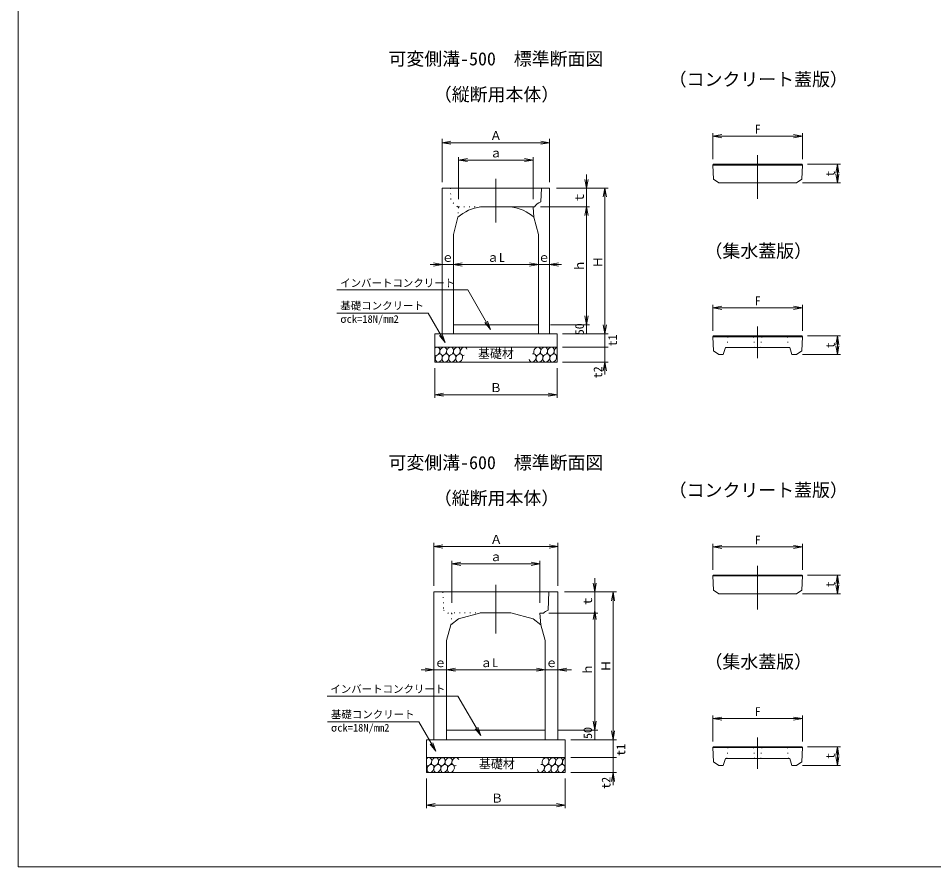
# Model space of a CAD drawing. Units: millimetres, scale not verified. Extents: x 2327 to 18312, y 1592 to 12960.
# Drawn here: x 2327 to 8460, y 1592 to 7276 of the extents above; entities that cross this region are included whole.
import ezdxf
from ezdxf.enums import TextEntityAlignment as Align

# ---------------------------------------------------------------- set-up
doc = ezdxf.new("R2010")
doc.units = ezdxf.units.MM
doc.header["$LTSCALE"] = 20
doc.linetypes.add('DOTTED', pattern=[1.75, 0.25, -1.5])
doc.layers.add('Layer1', color=4, linetype='Continuous', lineweight=18)
doc.styles.add('ＭＳ ゴシック-5.0-0.0', font='')
doc.styles.get('ＭＳ ゴシック-5.0-0.0').set_extended_font_data('ＭＳ ゴシック-5.0-0.0')

msp = doc.modelspace()

# ---------------------------------------------------------------- linework, layer by layer
at = {"layer": 'Layer1'}
for p, q in [((2327.33, 1591.61), (2327.33, 12960.26)), ((6980.62, 6332.76), (6980.62, 6506.32)), ((7580.62, 6332.76), (7580.62, 6506.32)), ((5167.05, 6177.76), (5167.05, 6467.46)), ((5167.05, 6442.2), (5226.14, 6452.62)), ((5167.05, 6442.2), (5887.05, 6442.2)), ((5167.05, 6442.2), (5226.14, 6431.78)), ((5887.05, 6442.2), (5827.96, 6452.62)), ((5887.05, 6442.2), (5827.96, 6431.78)), ((5887.05, 6177.76), (5887.05, 6467.46)), ((6980.62, 6486.32), (7039.71, 6496.74)), ((6980.62, 6486.32), (7580.62, 6486.32)), ((6980.62, 6486.32), (7039.71, 6475.9)), ((7580.62, 6486.32), (7521.53, 6496.74)), ((7580.62, 6486.32), (7521.53, 6475.9)), ((5277.05, 6064.76), (5277.05, 6346.32)), ((5277.05, 6326.32), (5336.14, 6336.74)), ((5777.05, 6326.32), (5277.05, 6326.32)), ((5277.05, 6326.32), (5336.14, 6315.9)), ((5777.05, 6326.32), (5717.96, 6336.74)), ((5777.05, 6326.32), (5717.96, 6315.9)), ((5777.05, 6064.76), (5777.05, 6346.32)), ((7280.62, 6067.44), (7280.62, 6359.92)), ((6980.62, 6292.76), (6985.62, 6297.76)), ((6980.62, 6292.76), (6985.62, 6197.26)), ((6980.62, 6292.76), (7580.62, 6292.76)), ((6985.62, 6297.76), (7575.62, 6297.76)), ((7580.62, 6292.76), (7575.62, 6297.76)), ((7575.62, 6197.26), (7580.62, 6292.76)), ((7615.62, 6297.76), (7834.72, 6297.76)), ((7814.72, 6297.76), (7804.31, 6238.67)), ((7814.72, 6297.76), (7814.72, 6172.76)), ((7814.72, 6297.76), (7825.14, 6238.67)), ((5527.05, 5907.44), (5527.05, 6199.92)), ((6133.84, 6137.76), (6123.42, 6196.85)), ((6133.84, 6012.76), (6133.84, 6228.96)), ((6133.84, 6137.76), (6144.26, 6196.85)), ((7020.62, 6172.76), (6985.62, 6197.26)), ((7540.62, 6172.76), (7575.62, 6197.26)), ((7814.72, 6172.76), (7804.31, 6231.85)), ((7814.72, 6172.76), (7825.14, 6231.85)), ((5167.05, 6137.76), (5832.05, 6137.76)), ((5167.05, 5162.76), (5167.05, 6137.76)), ((5832.05, 6137.76), (5827.05, 6045.53)), ((5832.05, 6137.76), (5887.05, 6137.76)), ((5887.05, 5162.76), (5887.05, 6137.76)), ((5932.19, 6137.76), (6280, 6137.76)), ((6257.05, 6137.76), (6246.64, 6078.67)), ((6257.05, 6137.76), (6267.47, 6078.67)), ((6257.05, 5162.76), (6257.05, 6137.76)), ((7020.62, 6172.76), (7540.62, 6172.76)), ((7580.62, 6172.76), (7834.72, 6172.76)), ((5527.05, 6012.76), (5427.05, 6012.76)), ((5527.05, 6012.76), (5627.05, 6012.76)), ((5777.05, 6012.76), (5627.05, 6012.76)), ((5777.05, 6012.76), (5777.05, 6009.76)), ((5785.2, 6012.76), (5777.05, 6012.76)), ((5825.61, 6012.76), (6153.84, 6012.76)), ((6133.84, 6012.76), (6123.42, 5953.67)), ((6133.84, 6012.76), (6123.42, 5953.67)), ((6133.84, 6012.76), (6123.42, 5953.67)), ((6133.84, 6012.76), (6144.26, 5953.67)), ((6133.84, 6012.76), (6133.84, 5932.76)), ((6133.84, 6012.76), (6144.26, 5953.67)), ((6133.84, 6012.76), (6133.84, 5222.76)), ((6133.84, 6012.76), (6144.26, 5953.67)), ((5782.05, 5942.76), (5777.05, 6009.76)), ((5272.05, 5942.76), (5242.05, 5827.76)), ((5782.05, 5942.76), (5812.05, 5827.76)), ((5242.05, 5162.76), (5242.05, 5827.76)), ((5812.05, 5162.76), (5812.05, 5827.76)), ((5167.05, 5626.44), (5087.05, 5626.44)), ((5167.05, 5626.44), (5107.96, 5636.85)), ((5167.05, 5626.44), (5107.96, 5616.02)), ((5242.05, 5626.44), (5167.05, 5626.44)), ((5242.05, 5626.44), (5301.14, 5636.85)), ((5242.05, 5626.44), (5301.14, 5636.85)), ((5242.05, 5626.44), (5812.05, 5626.44)), ((5242.05, 5626.44), (5301.14, 5616.02)), ((5242.05, 5626.44), (5301.14, 5616.02)), ((5242.05, 5626.44), (5322.05, 5626.44)), ((5812.05, 5626.44), (5732.05, 5626.44)), ((5812.05, 5626.44), (5752.96, 5636.85)), ((5812.05, 5626.44), (5752.96, 5636.85)), ((5812.05, 5626.44), (5752.96, 5616.02)), ((5812.05, 5626.44), (5752.96, 5616.02)), ((5812.05, 5626.44), (5887.05, 5626.44)), ((5887.05, 5626.44), (5946.14, 5636.85)), ((5887.05, 5626.44), (5946.14, 5616.02)), ((5887.05, 5626.44), (5967.05, 5626.44)), ((5338.52, 5455.62), (4462.21, 5455.62)), ((5338.52, 5455.62), (5491.45, 5190.73)), ((6980.62, 5182.76), (6980.62, 5356.32)), ((6980.62, 5336.32), (7039.71, 5346.74)), ((6980.62, 5336.32), (7580.62, 5336.32)), ((6980.62, 5336.32), (7039.71, 5325.9)), ((7580.62, 5336.32), (7521.53, 5346.74)), ((7580.62, 5336.32), (7521.53, 5325.9)), ((7580.62, 5182.76), (7580.62, 5356.32)), ((5073.03, 5301.23), (4462.21, 5301.23)), ((5073.03, 5301.23), (5186.83, 5104.12)), ((6133.84, 5222.76), (6123.42, 5281.85)), ((6133.84, 5222.76), (6123.42, 5281.85)), ((6133.84, 5222.76), (6133.84, 5302.76)), ((6133.84, 5222.76), (6144.26, 5281.85)), ((6133.84, 5222.76), (6144.26, 5281.85)), ((5242.05, 5222.76), (5812.05, 5222.76)), ((5491.45, 5190.73), (5452.88, 5236.69)), ((5491.45, 5190.73), (5470.93, 5247.11)), ((5892.05, 5222.76), (6153.84, 5222.76)), ((6133.84, 5222.76), (6133.84, 5162.76)), ((6257.05, 5162.76), (6246.64, 5221.85)), ((6257.05, 5162.76), (6267.47, 5221.85)), ((5117.05, 5162.76), (5937.05, 5162.76)), ((5117.05, 5162.76), (5117.05, 4972.76)), ((5186.83, 5104.12), (5166.31, 5160.5)), ((5937.05, 5162.76), (5937.05, 4972.76)), ((5973.22, 5162.76), (6280, 5162.76)), ((6257.05, 5162.76), (6257.05, 5072.76)), ((7280.62, 4999.4), (7280.62, 5209.92)), ((5186.83, 5104.12), (5148.26, 5150.08)), ((6980.62, 5142.76), (6985.62, 5147.76)), ((6980.62, 5142.76), (6985.62, 5047.26)), ((6980.62, 5142.76), (7580.62, 5142.76)), ((6985.62, 5147.76), (7575.62, 5147.76)), ((7580.62, 5142.76), (7575.62, 5147.76)), ((7575.62, 5047.26), (7580.62, 5142.76)), ((7615.62, 5147.76), (7834.72, 5147.76)), ((7814.72, 5147.76), (7804.31, 5088.67)), ((7814.72, 5147.76), (7814.72, 5022.76)), ((7814.72, 5147.76), (7825.14, 5088.67)), ((5117.05, 5072.76), (5937.05, 5072.76)), ((5973.22, 5072.76), (6280, 5072.76)), ((6257.05, 5072.76), (6257.05, 4992.76)), ((6257.05, 5072.76), (6257.05, 4972.76)), ((6257.05, 5072.76), (6257.05, 4992.76)), ((7020.62, 5022.76), (6985.62, 5047.26)), ((7050.62, 5022.76), (7065.62, 5069.76)), ((7065.62, 5069.76), (7495.62, 5069.76)), ((7510.62, 5022.76), (7495.62, 5069.76)), ((7540.62, 5022.76), (7575.62, 5047.26)), ((7814.72, 5022.76), (7804.31, 5081.85)), ((7814.72, 5022.76), (7825.14, 5081.85)), ((5937.05, 4972.76), (5117.05, 4972.76)), ((5973.22, 4972.76), (6280, 4972.76)), ((6257.05, 4972.76), (6246.64, 4913.67)), ((6257.05, 4972.76), (6267.47, 4913.67)), ((6257.05, 4972.76), (6257.05, 4889.1)), ((7050.62, 5022.76), (7020.62, 5022.76)), ((7510.62, 5022.76), (7540.62, 5022.76)), ((7580.62, 5022.76), (7834.72, 5022.76)), ((5117.05, 4733.79), (5117.05, 4932.76)), ((5937.05, 4932.76), (5937.05, 4733.79)), ((5117.05, 4753.79), (5176.14, 4764.21)), ((5117.05, 4753.79), (5937.05, 4753.79)), ((5117.05, 4753.79), (5176.14, 4743.37)), ((5937.05, 4753.79), (5877.96, 4764.21)), ((5937.05, 4753.79), (5877.96, 4743.37)), ((5112.05, 3472.54), (5112.05, 3762.25)), ((5112.05, 3736.99), (5171.14, 3747.4)), ((5942.05, 3736.99), (5882.96, 3747.4)), ((5942.05, 3472.54), (5942.05, 3762.25)), ((6980.62, 3580.38), (6980.62, 3753.95)), ((6980.62, 3733.95), (7039.71, 3744.37)), ((7580.62, 3733.95), (7521.53, 3744.37)), ((7580.62, 3580.38), (7580.62, 3753.95)), ((5112.05, 3736.99), (5942.05, 3736.99)), ((5112.05, 3736.99), (5171.14, 3726.57)), ((5942.05, 3736.99), (5882.96, 3726.57)), ((6980.62, 3733.95), (7580.62, 3733.95)), ((6980.62, 3733.95), (7039.71, 3723.53)), ((7580.62, 3733.95), (7521.53, 3723.53)), ((5232.05, 3359.54), (5232.05, 3641.11)), ((5232.05, 3621.11), (5291.14, 3631.53)), ((5822.05, 3621.11), (5232.05, 3621.11)), ((5232.05, 3621.11), (5291.14, 3610.69)), ((5822.05, 3621.11), (5762.96, 3631.53)), ((5822.05, 3621.11), (5762.96, 3610.69)), ((5822.05, 3359.54), (5822.05, 3641.11)), ((7280.62, 3315.07), (7280.62, 3607.54)), ((6188.84, 3307.54), (6188.84, 3523.75)), ((6980.62, 3540.38), (6985.62, 3545.38)), ((6980.62, 3540.38), (6985.62, 3444.89)), ((6980.62, 3540.38), (7580.62, 3540.38)), ((6985.62, 3545.38), (7575.62, 3545.38)), ((7580.62, 3540.38), (7575.62, 3545.38)), ((7575.62, 3444.89), (7580.62, 3540.38)), ((7615.62, 3545.38), (7834.72, 3545.38)), ((7814.72, 3545.38), (7804.31, 3486.3)), ((7814.72, 3545.38), (7814.72, 3420.38)), ((7814.72, 3545.38), (7825.14, 3486.3)), ((5527.05, 3187.23), (5527.05, 3479.71)), ((6188.84, 3432.54), (6178.42, 3491.63)), ((6188.84, 3432.54), (6199.26, 3491.63)), ((7020.62, 3420.38), (6985.62, 3444.89)), ((7540.62, 3420.38), (7575.62, 3444.89)), ((7814.72, 3420.38), (7804.31, 3479.47)), ((7814.72, 3420.38), (7825.14, 3479.47)), ((5112.05, 3432.54), (5527.05, 3432.54)), ((5112.05, 2442.54), (5112.05, 3432.54)), ((5527.05, 3155.07), (5527.05, 3432.54)), ((5527.05, 3432.54), (5730.36, 3432.54)), ((5942.05, 3432.54), (5527.05, 3432.54)), ((5882.05, 3432.54), (5877.05, 3309.54)), ((5942.05, 2442.54), (5942.05, 3432.54)), ((5987.19, 3432.54), (6335, 3432.54)), ((6312.05, 3432.54), (6301.64, 3373.46)), ((6312.05, 3432.54), (6322.47, 3373.46)), ((6312.05, 2457.54), (6312.05, 3432.54)), ((7020.62, 3420.38), (7540.62, 3420.38)), ((7580.62, 3420.38), (7834.72, 3420.38)), ((5277.05, 3252.54), (5226.05, 3212.54)), ((5427.05, 3292.54), (5277.05, 3252.54)), ((5427.05, 3292.54), (5527.05, 3292.54)), ((5627.05, 3292.54), (5527.05, 3292.54)), ((5620.3, 3292.54), (5627.05, 3292.54)), ((5627.05, 3292.54), (5777.05, 3252.54)), ((5777.05, 3252.54), (5828.05, 3212.54)), ((5822.05, 3289.54), (5828.05, 3212.54)), ((5822.05, 3289.54), (5844.81, 3289.54)), ((5880.61, 3289.54), (6208.84, 3289.54)), ((6188.84, 3307.54), (6178.42, 3248.46)), ((6188.84, 3307.54), (6178.42, 3248.46)), ((6188.84, 3307.54), (6178.42, 3248.46)), ((6188.84, 3307.54), (6199.26, 3248.46)), ((6188.84, 3307.54), (6188.84, 3227.54)), ((6188.84, 3307.54), (6199.26, 3248.46)), ((6188.84, 3307.54), (6188.84, 2517.54)), ((6188.84, 3307.54), (6199.26, 3248.46)), ((5226.05, 3212.54), (5197.05, 3107.54)), ((5828.05, 3212.54), (5857.05, 3107.54)), ((5197.05, 2442.54), (5197.05, 3107.54)), ((5857.05, 2442.54), (5857.05, 3107.54)), ((5112.05, 2910.99), (5025.42, 2910.99)), ((5112.05, 2910.99), (5052.96, 2921.41)), ((5112.05, 2910.99), (5052.96, 2900.57)), ((5112.05, 2910.99), (5197.05, 2910.99)), ((5197.05, 2910.99), (5256.14, 2921.41)), ((5197.05, 2910.99), (5256.14, 2921.41)), ((5197.05, 2910.99), (5256.14, 2900.57)), ((5197.05, 2910.99), (5256.14, 2900.57)), ((5197.05, 2910.99), (5277.05, 2910.99)), ((5857.05, 2910.99), (5197.05, 2910.99)), ((5857.05, 2910.99), (5797.96, 2921.41)), ((5857.05, 2910.99), (5797.96, 2921.41)), ((5857.05, 2910.99), (5797.96, 2900.57)), ((5857.05, 2910.99), (5797.96, 2900.57)), ((5842.05, 2910.99), (6032.89, 2910.99)), ((5857.05, 2910.99), (5932.05, 2910.99)), ((5942.05, 2910.99), (6001.14, 2921.41)), ((5942.05, 2910.99), (6001.14, 2900.57)), ((5272.78, 2735.24), (4396.47, 2735.24)), ((5272.78, 2735.24), (5425.71, 2470.35)), ((6188.84, 2517.54), (6188.84, 2597.54)), ((6980.62, 2430.38), (6980.62, 2603.95)), ((6980.62, 2583.95), (7039.71, 2594.37)), ((6980.62, 2583.95), (7580.62, 2583.95)), ((6980.62, 2583.95), (7039.71, 2573.53)), ((7580.62, 2583.95), (7521.53, 2594.37)), ((7580.62, 2583.95), (7521.53, 2573.53)), ((7580.62, 2430.38), (7580.62, 2603.95)), ((5010.32, 2562.65), (4399.5, 2562.65)), ((5010.32, 2562.65), (5124.12, 2365.54)), ((5425.71, 2470.35), (5387.14, 2516.31)), ((5425.71, 2470.35), (5405.19, 2526.73)), ((6188.84, 2507.31), (6178.42, 2566.4)), ((6188.84, 2507.31), (6178.42, 2566.4)), ((6188.84, 2507.31), (6199.26, 2566.4)), ((6188.84, 2507.31), (6199.26, 2566.4)), ((6188.84, 2442.54), (6188.84, 2517.54)), ((5197.05, 2507.31), (5857.05, 2507.31)), ((5947.05, 2507.31), (6208.84, 2507.31)), ((6312.05, 2442.54), (6301.64, 2501.63)), ((6312.05, 2442.54), (6322.47, 2501.63)), ((6312.05, 2457.54), (6312.05, 2367.54)), ((7280.62, 2247.03), (7280.62, 2457.54)), ((5062.05, 2442.54), (5992.05, 2442.54)), ((5062.05, 2322.54), (5062.05, 2442.54)), ((5124.12, 2365.54), (5085.55, 2411.5)), ((5124.12, 2365.54), (5103.6, 2421.92)), ((5992.05, 2322.54), (5992.05, 2442.54)), ((6028.22, 2442.54), (6335, 2442.54)), ((6980.62, 2390.38), (6985.62, 2395.38)), ((6985.62, 2395.38), (7575.62, 2395.38)), ((7580.62, 2390.38), (7575.62, 2395.38)), ((7615.62, 2395.38), (7834.72, 2395.38)), ((7814.72, 2395.38), (7804.31, 2336.3)), ((7814.72, 2395.38), (7814.72, 2270.38)), ((7814.72, 2395.38), (7825.14, 2336.3)), ((6312.05, 2367.54), (6312.05, 2287.54)), ((6312.05, 2367.54), (6312.05, 2287.54)), ((6312.05, 2222.54), (6312.05, 2367.54)), ((6980.62, 2390.38), (6985.62, 2294.89)), ((6980.62, 2390.38), (7580.62, 2390.38)), ((7575.62, 2294.89), (7580.62, 2390.38)), ((5062.05, 2322.54), (5062.05, 2222.54)), ((5062.05, 2322.54), (5992.05, 2322.54)), ((5992.05, 2222.54), (5992.05, 2322.54)), ((6028.22, 2322.54), (6335, 2322.54)), ((7020.62, 2270.38), (6985.62, 2294.89)), ((7050.62, 2270.38), (7020.62, 2270.38)), ((7050.62, 2270.38), (7065.62, 2317.38)), ((7065.62, 2317.38), (7495.62, 2317.38)), ((7510.62, 2270.38), (7495.62, 2317.38)), ((7510.62, 2270.38), (7540.62, 2270.38)), ((7540.62, 2270.38), (7575.62, 2294.89)), ((7580.62, 2270.38), (7834.72, 2270.38)), ((7814.72, 2270.38), (7804.31, 2329.47)), ((7814.72, 2270.38), (7825.14, 2329.47)), ((5992.05, 2222.54), (5062.05, 2222.54)), ((6028.22, 2222.54), (6335, 2222.54)), ((6312.05, 2222.54), (6301.64, 2163.46)), ((6312.05, 2222.54), (6322.47, 2163.46)), ((6312.05, 2222.54), (6312.05, 2138.89)), ((5062.05, 1983.58), (5062.05, 2182.54)), ((5992.05, 2182.54), (5992.05, 1983.58)), ((5062.05, 2003.58), (5121.14, 2014)), ((5062.05, 2003.58), (5121.14, 1993.16)), ((5992.05, 2003.58), (5062.05, 2003.58)), ((5992.05, 2003.58), (5932.96, 2014)), ((5992.05, 2003.58), (5932.96, 1993.16)), ((18311.66, 1591.61), (2327.33, 1591.61))]:
    msp.add_line(p, q, dxfattribs=at)
at = {"layer": 'Layer1', "linetype": 'DOTTED', "lineweight": 13}
for p, q in [((5222.05, 6137.76), (5227.05, 6045.53)), ((5277.05, 6012.76), (5268.9, 6012.76)), ((5277.05, 6009.76), (5277.05, 6012.76)), ((5277.05, 6012.76), (5427.05, 6012.76)), ((5277.05, 6009.76), (5272.05, 5942.76)), ((7074.29, 5147.76), (7082.29, 5142.76)), ((7082.29, 5142.76), (7074.29, 5069.76)), ((7260.62, 5147.76), (7252.62, 5142.76)), ((7252.62, 5142.76), (7260.62, 5069.76)), ((7300.62, 5147.76), (7308.62, 5142.76)), ((7308.62, 5142.76), (7300.62, 5069.76)), ((7486.95, 5147.76), (7478.95, 5142.76)), ((7478.95, 5142.76), (7486.95, 5069.76)), ((5172.05, 3432.54), (5177.05, 3309.54)), ((5232.05, 3289.54), (5209.28, 3289.54)), ((5232.05, 3289.54), (5226.05, 3212.54)), ((5427.05, 3292.54), (5232.05, 3292.54)), ((7074.29, 2395.38), (7082.29, 2390.38)), ((7260.62, 2395.38), (7252.62, 2390.38)), ((7300.62, 2395.38), (7308.62, 2390.38)), ((7486.95, 2395.38), (7478.95, 2390.38)), ((7082.29, 2390.38), (7074.29, 2317.38)), ((7252.62, 2390.38), (7260.62, 2317.38)), ((7308.62, 2390.38), (7300.62, 2317.38)), ((7478.95, 2390.38), (7486.95, 2317.38))]:
    msp.add_line(p, q, dxfattribs=at)
for centre, start, end in [((5201.45, 5969.74), 32.53165, 71.34006), ((5152.19, 3233.5), 44.46712, 71.89707)]:
    msp.add_arc(centre, 80, start, end, dxfattribs=at)
at = {"layer": 'Layer1'}
for centre, radius, start, end in [((5462.57, 5727.5), 287.46, 97.09792, 131.51118), ((5591.53, 5727.5), 287.46, 48.48882, 82.90208), ((5852.64, 5969.74), 80, 108.65994, 147.46835), ((5901.91, 3233.5), 80, 108.10293, 135.53288)]:
    msp.add_arc(centre, radius, start, end, dxfattribs=at)
for centre, start_param, end_param in [((5128.68, 5044.94), 3.1641089, 7.3535633), ((5144.05, 5000.27), 1.1965976, 6.8860585), ((5174.2, 5044.94), 3.2518953, 8.9063261), ((5189.58, 5000.27), 1.1965976, 6.8860585), ((5219.72, 5044.94), 3.2518953, 8.9063261), ((5235.1, 5000.27), 1.1965976, 6.8860585), ((5265.25, 5044.94), 3.2518953, 8.9063261), ((5280.62, 5000.27), 1.1965976, 6.8860585), ((5310.77, 5044.94), 5.610227, 8.9063261), ((5773.77, 5000.27), 2.1791837, 6.8860585), ((5803.91, 5044.94), 3.2518953, 8.9063261), ((5819.29, 5000.27), 1.1965976, 6.8860585), ((5849.44, 5044.94), 3.2518953, 8.9063261), ((5864.82, 5000.27), 1.1965976, 6.8860585), ((5894.96, 5044.94), 3.2518953, 8.9063261), ((5910.34, 5000.27), 1.1965976, 6.8860585), ((5940.49, 5044.94), 0.6949414, 2.6231408), ((5310.77, 5044.94), 3.2518953, 3.8893366), ((5940.49, 5044.94), 3.2518953, 3.5395455), ((5073.68, 2294.73), 3.1641089, 7.3535633), ((5089.05, 2250.06), 1.1965976, 6.8860585), ((5119.2, 2294.73), 3.2518953, 8.9063261), ((5134.58, 2250.06), 1.1965976, 6.8860585), ((5164.72, 2294.73), 3.2518953, 8.9063261), ((5180.1, 2250.06), 1.1965976, 6.8860585), ((5210.25, 2294.73), 3.2518953, 8.9063261), ((5225.62, 2250.06), 1.1965976, 6.8860585), ((5255.77, 2294.73), 5.610227, 8.9063261), ((5255.77, 2294.73), 3.2518953, 3.8893366), ((5828.77, 2250.06), 2.1791837, 6.8860585), ((5858.91, 2294.73), 3.2518953, 8.9063261), ((5874.29, 2250.06), 1.1965976, 6.8860585), ((5904.44, 2294.73), 3.2518953, 8.9063261), ((5919.82, 2250.06), 1.1965976, 6.8860585), ((5949.96, 2294.73), 3.2518953, 8.9063261), ((5965.34, 2250.06), 1.1965976, 6.8860585), ((5995.49, 2294.73), 0.6949414, 2.6231408), ((5995.49, 2294.73), 3.2518953, 3.5395455)]:
    msp.add_ellipse(centre, major_axis=(12.08, 25.9), ratio=0.766667, start_param=start_param, end_param=end_param, dxfattribs=at)

# ---------------------------------------------------------------- texts
at = {"layer": 'Layer1', "color": 7, "style": 'ＭＳ ゴシック-5.0-0.0'}
for s, p in [('可変側溝-500\u3000標準断面図', (5527.05, 7048.47)), ('（コンクリート蓋版）', (7284.84, 6911.09)), ('（縦断用本体）', (5531.27, 6810.03)), ('（集水蓋版）', (7284.84, 5761.09)), ('可変側溝-600\u3000標準断面図', (5527.05, 4343.26)), ('（コンクリート蓋版）', (7284.84, 4158.72)), ('（縦断用本体）', (5531.27, 4104.82)), ('（集水蓋版）', (7284.84, 3008.72))]:
    msp.add_text(s, height=87.98, dxfattribs=at).set_placement(p, align=Align.TOP_CENTER)
for s, p in [('F', (7280.62, 6486.32)), ('Ａ', (5527.05, 6442.2)), ('ａ', (5527.05, 6326.32)), ('ｅ', (5204.55, 5626.44)), ('ａL', (5527.05, 5626.44)), ('ｅ', (5849.55, 5626.44)), ('F', (7280.62, 5336.32)), ('基礎材', (5527.05, 4981.63)), ('Ｂ', (5527.05, 4753.79)), ('Ａ', (5529.04, 3736.99)), ('F', (7280.62, 3733.95)), ('ａ', (5527.05, 3621.11)), ('ｅ', (5154.74, 2910.99)), ('ａL', (5482.05, 2910.99)), ('ｅ', (5899.72, 2910.99)), ('F', (7280.62, 2583.95)), ('基礎材', (5533.15, 2232.47)), ('Ｂ', (5534.99, 2003.58))]:
    msp.add_text(s, height=58.65, dxfattribs=at).set_placement(p, align=Align.BOTTOM_CENTER)
for s, p in [('t', (7814.72, 6235.26)), ('ｔ', (6133.84, 6075.26)), ('Ｈ', (6257.05, 5641.75)), ('ｈ', (6133.84, 5617.76)), ('50', (6133.84, 5192.76)), ('t1', (6355.85, 5117.76)), ('t', (7814.72, 5085.26)), ('t2', (6257.05, 4903.83)), ('t', (7814.72, 3482.88)), ('ｔ', (6188.84, 3370.04)), ('Ｈ', (6312.05, 2936.54)), ('ｈ', (6188.84, 2912.54)), ('50', (6188.84, 2487.54)), ('t1', (6410.85, 2374.44)), ('t', (7814.72, 2332.88)), ('t2', (6312.05, 2153.62))]:
    msp.add_text(s, height=58.65, rotation=90, dxfattribs=at).set_placement(p, align=Align.BOTTOM_CENTER)
for s, p in [('インバートコンクリート', (4483.63, 5461.18)), ('基礎コンクリート', (4484.57, 5309.16)), ('σck=18N/mm2', (4484.57, 5220.15)), ('インバートコンクリート', (4417.89, 2740.81)), ('基礎コンクリート', (4421.87, 2570.58)), ('σck=18N/mm2', (4421.87, 2481.57))]:
    msp.add_text(s, height=51.32, dxfattribs=at).set_placement(p, align=Align.BOTTOM_LEFT)

doc.saveas('drawing.dxf')
